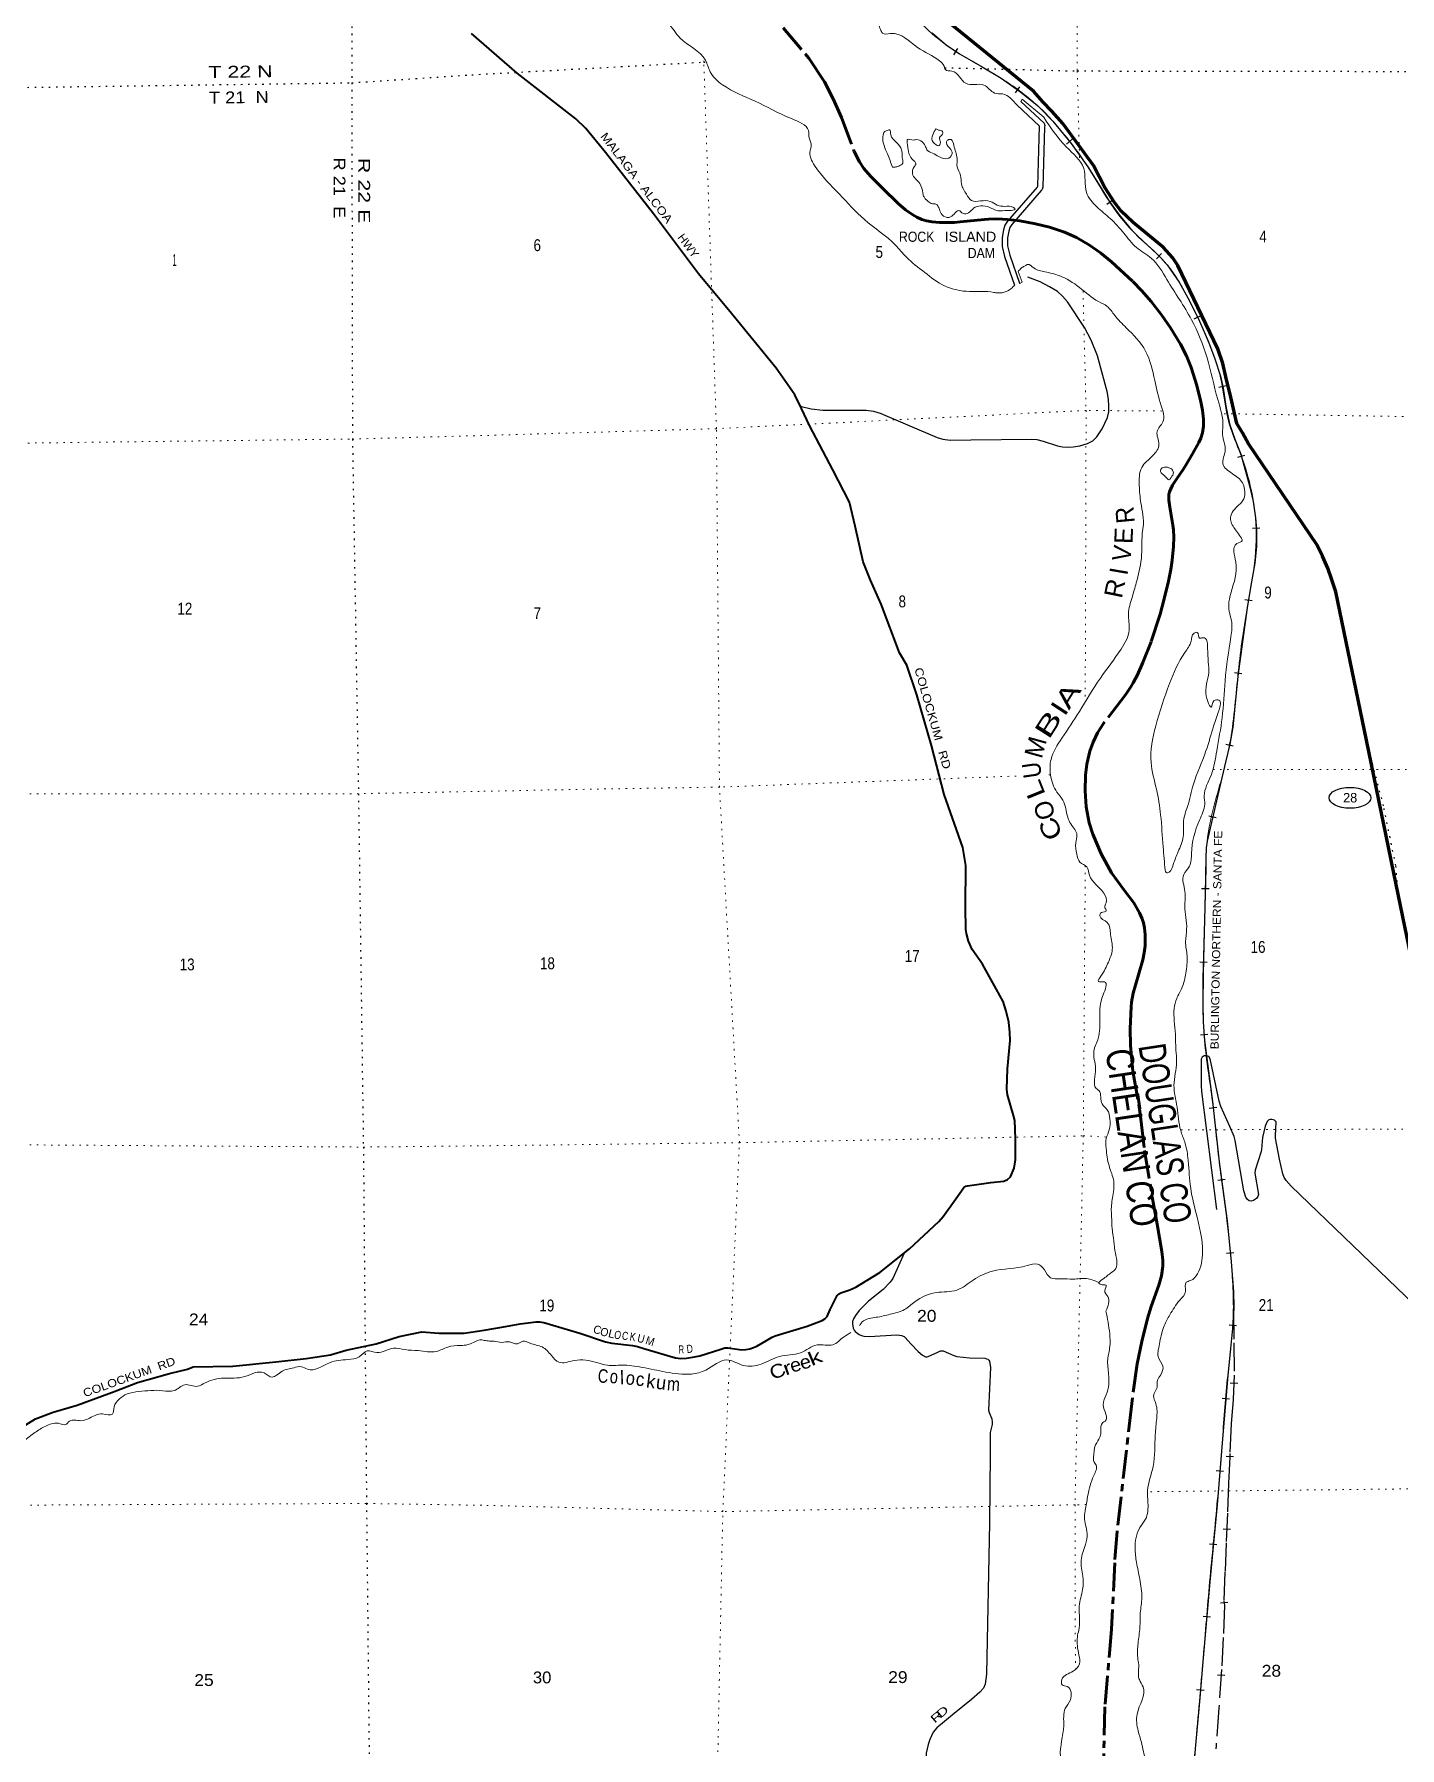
# Model space of a CAD drawing. Header units: feet. Extents: x -8 to 250644, y -192250 to 1368.
# Drawn here: x 211617 to 231776, y -79166 to -53874 of the extents above; entities that cross this region are included whole.
import ezdxf
from ezdxf.enums import TextEntityAlignment as Align

# ---------------------------------------------------------------- set-up
doc = ezdxf.new("R2010")
doc.units = ezdxf.units.FT
doc.header["$LTSCALE"] = 70
for name, pattern in [('DOTTED', [1.5, 0.3, -1.2]), ('LONG_DASH_SHORT_DASH', [9.9, 6, -1.2, 1.5, -1.2]), ('LONG_DASHED', [7.5, 6, -1.5])]:
    doc.linetypes.add(name, pattern=pattern)
for name, color, linetype, lineweight in [('11', 7, 'LONG_DASH_SHORT_DASH', 60), ('17', 7, 'Continuous', 25), ('21', 7, 'Continuous', 25), ('23', 7, 'Continuous', 70), ('26', 7, 'Continuous', 40), ('29', 7, 'Continuous', 25), ('34', 7, 'Continuous', 25), ('39', 7, 'Continuous', 13), ('42', 7, 'Continuous', 25), ('6', 7, 'DOTTED', 25), ('63', 7, 'Continuous', 25), ('7', 7, 'DOTTED', 13)]:
    doc.layers.add(name, color=color, linetype=linetype, lineweight=lineweight)
for name, color, linetype in [('12', 7, 'Continuous'), ('27', 7, 'Continuous'), ('30', 7, 'Continuous'), ('41', 7, 'Continuous')]:
    doc.layers.add(name, color=color, linetype=linetype)

msp = doc.modelspace()

# ---------------------------------------------------------------- linework, layer by layer
at = {"layer": '11'}
for points in [[(222232.25, -53243.91), (223050.81, -54227.24), (223285.22, -54575.77), (223411.36, -54825.35), (223536.99, -55103.94), (223721.37, -55603.37), (223800.85, -55757.59), (223866.42, -55852.8), (223963, -55967.62), (224146.35, -56151.74), (224373.46, -56372.19), (224480.62, -56465.19), (224587.85, -56540.16), (224648.24, -56573.66), (224721.09, -56606.06), (224791.04, -56628.53), (224871.48, -56644.41), (224981.09, -56653.39), (225073.56, -56653.9), (225202.26, -56650.22), (225287.71, -56644.25), (225648.02, -56607.66), (225705.4, -56603.63), (225812.85, -56600.13), (225909.76, -56602.49), (225983.22, -56607.11), (226083.52, -56616.95), (226168.06, -56628.13)], [(226168.06, -56628.13), (226397.36, -56669.65), (226604.37, -56719.54), (226828.66, -56793.68), (227004.48, -56873.47), (227194.13, -56984.77), (227359.31, -57100.6), (227522.02, -57231.62), (227835.18, -57523.09), (227967.09, -57661.41), (228106.14, -57820.48), (228258.06, -58014.13), (228390.65, -58204.86), (228539.17, -58447.99), (228627.06, -58621.35), (228695.54, -58791.13), (228778.48, -59055.85), (228839.65, -59299.84), (228863.77, -59422.08), (228879, -59554.9), (228878.93, -59659.84), (228865.21, -59757.82), (228841.74, -59835.01), (228811.76, -59899.04), (228718.25, -60067.99), (228619.26, -60233.1), (228578.7, -60298.42), (228488.32, -60428.2), (228423.14, -60529.42), (228394.84, -60582.88), (228376.69, -60625.42), (228367.62, -60664.73), (228365.13, -60694.34), (228367.72, -60751.79), (228383.62, -60854.72), (228427.05, -61117.76), (228436.01, -61188.11), (228440.21, -61298.79), (228437.16, -61434.84), (228418.73, -61635.84), (228397.72, -61772.55), (228362.36, -61947.57), (228299.42, -62206.33), (228236.68, -62435.59), (228104.81, -62840.18), (227983.43, -63144.93), (227902.98, -63327.77), (227842.78, -63446.14), (227805.33, -63507.98), (227725.38, -63624.08), (227400.93, -64048.54), (227315.87, -64185.77), (227249.65, -64322.06), (227201.01, -64456.42), (227155.43, -64649.76), (227136.3, -64809.62), (227132.04, -65042.49), (227148.65, -65276.44), (227192.87, -65515.74), (227243.33, -65679.49), (227369.71, -65972.03)], [(227369.71, -65972.03), (227518.31, -66250.86), (227705.79, -66506.91), (227848.06, -66695.39), (227935.04, -66841.65), (227973.41, -66929.18), (227992.1, -66989.01), (228007.77, -67062.62), (228018.63, -67168.12), (228015.37, -67328.52), (228004.02, -67431.21), (227983.73, -67535.46), (227873.83, -67908.16), (227841.54, -68028.74), (227817.06, -68160.81), (227810.56, -68230.78), (227797.86, -68550.68), (227799.66, -68799.05), (227833.76, -69177.28), (227934.21, -69741.46), (227955.88, -69889.33), (228005.75, -70350.7), (228192.77, -71438.4), (228264.6, -71839.05), (228278.81, -71966.87), (228278.47, -72059.72), (228258.71, -72197.58), (228220.74, -72337.28), (228105.26, -72654.88), (228049.8, -72829.92), (227966.39, -73167.26), (227897.48, -73500.56), (227819.37, -74084.45), (227602.79, -75969.81)], [(227602.79, -75969.81), (227568.82, -76434.36), (227522.67, -77413.17), (227422.34, -78559.83), (227403.19, -79340.35)]]:
    msp.add_lwpolyline(points, dxfattribs=at)
at = {"layer": '17'}
msp.add_ellipse((231041.39, -65144.14), major_axis=(309.24, -1), ratio=0.500121, dxfattribs=at)
at = {"layer": '21', "linetype": 'DOTTED'}
msp.add_lwpolyline([(231759.45, -66593.13), (231718.09, -66144.28), (231535.97, -65262.51), (231284.75, -64294.64)], dxfattribs=at)
at = {"layer": '23'}
for points in [[(231284.75, -64294.64), (230831.95, -62102.14), (230775.01, -61925.56), (230714.11, -61755.08), (230636.99, -61578.79), (230558.02, -61414.61), (229544.23, -59917.02), (229453.24, -59759.06), (229370.56, -59619.12), (229284.43, -59229.29), (229207.59, -58928.02), (229164.55, -58735.13), (229088.86, -58516.48), (228498.63, -57289.14), (228422.27, -57167.25), (228289.03, -57019.95), (228035.9, -56813.85), (227839.89, -56651.3), (227665.49, -56482.55), (227567.39, -56358.8), (227423.01, -56135.06), (227252.98, -55808.89), (226804.44, -55192.31), (226638.38, -55007.17), (226507.31, -54869.92), (226372, -54718.62), (224786.61, -53430.69)], [(232831.2, -71782.63), (231759.45, -66593.13), (231284.75, -64294.64)]]:
    msp.add_lwpolyline(points, dxfattribs=at)
at = {"layer": '26'}
for points in [[(218261.37, -73001.79), (218575.47, -72946.52), (218792.06, -72909.1), (219028.7, -72878.29), (219080.66, -72878.29), (219137.95, -72889.75), (219672.9, -73048.72), (219672.87, -73046.7), (220050.76, -73172.58), (220145.2, -73195.33), (220450.83, -73228.95), (220521.48, -73242.32), (220618.55, -73271.39), (221082.7, -73412.07), (221162.17, -73419.09), (221248.1, -73413.36), (221364.59, -73398.07), (221441.56, -73382.9), (221752.25, -73281.5), (221811.3, -73264.88), (221858.24, -73263.34), (222061.95, -73291.63), (222121.77, -73288.18), (222182.88, -73276.72), (222234.44, -73259.52), (222283.22, -73238.16), (222513.24, -73104.73), (222553.61, -73087.27), (223027.92, -72941.6), (223251.32, -72857.26), (223288.83, -72835.17), (223323.88, -72799.93), (223369.64, -72694.97), (223471.75, -72489.98), (223491.93, -72471.24), (223523.44, -72453.09), (223656.31, -72408.81), (223744.57, -72369.28), (224098.79, -72150.71), (224539.95, -71801.57), (224972.4, -71398.84), (225037.78, -71323.71), (225224.1, -71064.79), (225338.85, -70897.91), (225368.15, -70878.45), (225394.88, -70870.81), (225741.49, -70823.79), (225932.91, -70800.97), (225986.87, -70779.08), (226030.93, -70737.12), (226082.35, -70610.92), (226104.2, -70490.2), (226103.94, -70179.81), (226091.9, -69909.59), (226074.89, -69831.52), (225983.87, -69526.41), (225977.32, -69443.31), (225984.62, -69143.44), (226025.28, -68727.67), (226021.24, -68608.21), (226003.34, -68455.87), (225967.77, -68294.81), (225920.4, -68150.66), (225618.09, -67600.58), (225463.7, -67383.03), (225408.25, -67260.98), (225377.7, -67148.4), (225370.05, -67088.99), (225366.22, -66757.54), (225371.86, -66144.72), (225325.79, -65879.31), (225050.52, -65095.05), (224860.89, -64374.09), (224644.61, -63623.27), (224499.31, -63187.91), (224391.81, -63003.97), (224119.48, -62286.18), (223961.2, -61933.64), (223854.51, -61663.02), (223736.17, -61134.57), (223650.51, -60779.01), (223405.74, -60302.7), (223063.62, -59646.35), (222946.1, -59396.98), (222847.47, -59195.85), (222571.59, -58804.63), (221912.51, -57997.49), (221424.02, -57411.7), (220759.79, -56524.01), (220048.87, -55616.81), (219759.4, -55264.08), (219612.09, -55121), (218744.94, -54445.75), (218073.25, -53862.51)], [(211285.72, -74527.92), (211637.22, -74313.12), (211894.54, -74213.47), (212250.49, -74107.4), (212813.42, -73901.88), (213141.11, -73775.78), (213613.73, -73643.1), (213877.23, -73579.68), (213963.67, -73545.12), (214549.5, -73532.86), (215185.47, -73470.06), (215630.23, -73422.07), (215988.39, -73368.36), (216219.64, -73294.99), (216666.24, -73202.69), (217002.06, -73096.7), (217338.01, -73024.96), (217587.74, -73046.18), (217962.22, -73044.78), (218261.37, -73001.79)]]:
    msp.add_lwpolyline(points, dxfattribs=at)
at = {"layer": '29'}
for points in [[(222943.6, -59369.51), (223084.35, -59401.66), (223258.12, -59422.68), (223899.73, -59422.68), (224008.57, -59436.06), (224105.96, -59468.54), (224946.16, -59827.78), (225028.27, -59848.81), (225137.11, -59866), (225442.64, -59858.36), (226343.94, -59850.71), (226420.34, -59854.55), (226511.98, -59881.29), (226725.85, -59950.08), (226796.52, -59963.48), (226874.81, -59969.2), (226956.92, -59963.48), (227054.3, -59950.08), (227165.06, -59915.7), (227245.25, -59873.64), (227306.37, -59816.33), (227382.74, -59697.84), (227462.95, -59529.7), (227482.03, -59445.61), (227480.14, -59363.47), (227476.32, -59260.28), (227459.12, -59147.51), (227313.99, -58620.11), (227218.53, -58390.84), (227123.04, -58199.72), (226870.98, -57825.19), (226798.43, -57741.14), (226725.85, -57672.32), (226607.48, -57599.73), (226466.16, -57527.09), (226284.61, -57461.21)], [(231996.25, -72626.85), (230170.72, -70876.49), (230098.16, -70792.41), (230071.42, -70746.55), (230048.51, -70693.04), (230002.68, -70479.03), (229940.63, -70168.51), (229941.58, -70135.07), (229949.22, -69928.7), (229938.72, -69910.54), (229926.3, -69901.94), (229888.11, -69890.48), (229864.24, -69891.43), (229842.28, -69898.12), (229819.36, -69921.05), (229788.82, -69989.84), (229750.62, -70158), (229735.35, -70333.8), (229732.48, -70367.24), (229643.69, -70639.54), (229638.92, -70682.54), (229689.52, -70998.78), (229682.84, -71030.32), (229658.97, -71059.93), (229616, -71089.55), (229582.58, -71098.15), (229554.9, -71093.38), (229529.12, -71075.22), (229505.25, -71037.96), (229475.65, -70945.28), (229345.8, -70203.86), (229330.53, -70142.71), (229269.42, -69997.49), (229133.84, -69699.39), (229109.02, -69622.96), (228979.17, -68996.19), (228957.21, -68964.66), (228918.06, -68950.33), (228886.56, -68955.1), (228856.96, -68973.26), (228846.46, -69002.87), (228842.64, -69075.49), (228844.55, -69390.78), (228849.32, -69477.73), (229070.83, -71220.45)], [(224457.66, -71866.7), (224291.23, -72237.02), (224254.94, -72292.45), (224148, -72399.46), (223934.13, -72575.26), (223796.64, -72712.84), (223741.28, -72783.54), (223712.62, -72835.14), (223698.31, -72876.21), (223695.45, -72909.66), (223705.95, -72971.75), (223723.14, -73002.33), (223737.46, -73020.49), (223795.7, -73065.39), (223828.16, -73078.76), (223863.49, -73089.28), (223949.41, -73095.02), (224346.6, -73072.09), (224390.53, -73073.99), (224422.04, -73080.68), (224457.37, -73095.01), (224476.44, -73110.31), (224560.47, -73202.03), (224667.4, -73316.68), (224730.43, -73372.09), (224776.26, -73395.02), (224801.09, -73396.93), (224812.53, -73393.12), (224957.65, -73324.33), (224993.95, -73309.03), (225012.1, -73306.17), (225034.03, -73309.04), (225194.44, -73377.83), (225235.52, -73390.25), (225423.58, -73408.4), (225652.73, -73416.05), (225677.58, -73423.69), (225695.72, -73432.29), (225710.04, -73444.71), (225721.47, -73461.91), (225736.75, -73553.63), (225707.17, -74183.28), (225713.84, -74218.62), (225752.03, -74310.34), (225758.73, -74359.08), (225759.67, -74394.42), (225730.09, -74513.86), (225729.11, -74554.93), (225729.11, -74830.1), (225721.75, -75846.87)], [(225721.75, -75846.87), (225677.6, -78078.64), (225656.59, -78225.78), (225629.86, -78286.93), (225578.3, -78346.17), (225456.09, -78453.18), (225196.39, -78659.56), (224944.32, -78873.58), (224888.95, -78936.64), (224837.39, -79041.73), (224812.56, -79116.26), (224783.92, -79248.11), (224776.28, -79500.35), (224797.84, -79989.25)]]:
    msp.add_lwpolyline(points, dxfattribs=at)
at = {"layer": '34'}
for p, q in [((225191.3, -54174.97), (225254.13, -54083.94)), ((226101.17, -54738.91), (226165.41, -54648.87)), ((226854.68, -55493.85), (226940.3, -55423.82)), ((227449.59, -56380.89), (227538.89, -56315.61)), ((228184.33, -57188.52), (228260.8, -57108.6)), ((228742.82, -58074.6), (228842.35, -58026.33)), ((229105.67, -59082.1), (229213.55, -59057.69)), ((229383.73, -60116.14), (229490.13, -60085.93)), ((229602.42, -61165.89), (229712.68, -61157.01)), ((229489.39, -62216.07), (229598.55, -62233.91)), ((229336.74, -63292.56), (229446.36, -63307.34)), ((229209.58, -64351.6), (229317.33, -64376.57)), ((228959.86, -65408.38), (229067.65, -65433.19)), ((228849.95, -66481.08), (228960.53, -66483.75)), ((228822.63, -67566.73), (228933.22, -67569)), ((228833.02, -68643.59), (228943.29, -68634.9)), ((228964.82, -69722.87), (229074.77, -69710.77)), ((229091.15, -70788.68), (229200.83, -70774.37)), ((229219.01, -71864.85), (229329.12, -71854.39)), ((229255.98, -72924.4), (229366.07, -72935.05)), ((229152, -74005.92), (229262.23, -74015.11)), ((229065.5, -75074.63), (229175.73, -75083.83)), ((228966.83, -76155.28), (229076.94, -76165.76)), ((228872.98, -77223.92), (228983.2, -77233.28)), ((228776.97, -78305.3), (228887.15, -78314.98))]:
    msp.add_line(p, q, dxfattribs=at)
msp.add_lwpolyline([(224871.46, -53854.53), (225079.45, -54028.25), (225274.55, -54162.93), (225584.68, -54337.69), (225889.51, -54520.84), (226160.8, -54714.38), (226421.98, -54922.69), (226542.08, -55035.77), (226653.42, -55157.42), (226922.82, -55486.79), (227173.45, -55829.55), (227329.61, -56083.23), (227485.26, -56337.17), (227632.37, -56538.4), (227789.37, -56731.91), (227923.05, -56871.8), (228139.72, -57066.65), (228245, -57167.4), (228341.91, -57276.54), (228521.55, -57533.97), (228674.34, -57808.23), (228819.15, -58106.85), (228951.18, -58411.17), (229046.25, -58663.92), (229127.82, -58920.79), (229167.34, -59095.43), (229207.4, -59361.75), (229260.69, -59624.39), (229342.88, -59848.84), (229428.38, -60073.5), (229560.21, -60537.78), (229611.12, -60772.62), (229647.26, -61009.93), (229660.72, -61177.06), (229659.79, -61429.18), (229634.34, -61679.56), (229578.45, -62009.75), (229524.42, -62340.2), (229454.96, -62843.91), (229387.01, -63347.85), (229337.51, -63851.47), (229309.7, -64102.76), (229265.68, -64351.37), (229208, -64600.26), (229149.45, -64848.85), (229039.99, -65315.35), (228932.31, -65783.02), (228917.09, -65882.62), (228911.86, -66034.2), (228911.69, -66186.23), (228898.03, -66751.8), (228884.98, -67317.35), (228876.09, -67749.8), (228868.71, -68182.23), (228872.96, -68455.32), (228894.44, -68727.99), (228952.79, -69178.02), (229011.86, -69627.3), (229060.92, -70073.12), (229111, -70518.82), (229167.84, -70954.42), (229226.01, -71389.97), (229260.1, -71692.57), (229288.92, -71995.82), (229320.49, -72437.16), (229324.38, -72658.07), (229315.28, -72878.45), (229277.01, -73274.03), (229237.44, -73669.66), (229198.51, -74136.8), (229159.56, -74603.94), (229118.91, -75091.27), (229078.21, -75578.61), (229025.02, -76147.79), (228970.87, -76716.88), (228923.2, -77277.87), (228875.42, -77838.86), (228818.72, -78483.63), (228762.1, -79128.4), (228711.42, -79715.6)], dxfattribs=at)
at = {"layer": '34', "lineweight": 13}
msp.add_spline([(218018.67, -47673.89), (218578.24, -48099), (219449.38, -48770.16), (220273.26, -49381.52), (221127.42, -49992.46), (221827.04, -50520.89), (222368.02, -51107.96), (223360.52, -52234.98), (224297.41, -53282.14), (225078.78, -54029.13), (225888.91, -54521.76), (226421.26, -54923.52), (226652.59, -55158.14), (227172.54, -55830.16), (227484.35, -56337.78), (227788.54, -56732.64), (228341.04, -57277.22), (228673.36, -57808.74), (228950.16, -58411.58), (229126.76, -58921.08), (229259.63, -59624.69), (229427.33, -60073.85), (229646.17, -61010.06), (229633.25, -61679.41), (229523.33, -62340.04), (229385.92, -63347.72), (229264.6, -64351.15), (229148.38, -64848.6), (228931.23, -65782.81), (228910.59, -66186.22), (228883.88, -67317.33), (228867.61, -68182.23), (228893.35, -68728.1), (229010.77, -69627.43), (229109.91, -70518.95), (229224.92, -71390.1), (229287.82, -71995.91), (229314.18, -72878.37), (229236.34, -73669.56), (229158.46, -74603.85), (229077.11, -75578.51), (228969.77, -76716.78), (228874.32, -77838.77), (228761, -79128.3), (228660.22, -80302.77), (228582.68, -81261.25), (228468.47, -82486.29), (228408.96, -83289.32), (228303.09, -84097.02), (228086.87, -85097.74), (227915.98, -85874.1), (227861.56, -86316.27), (227891.46, -87017.27), (227951.87, -88026.23), (228034.14, -89010.71), (228114.47, -89563.87), (228217.24, -90134.87), (228256.65, -90346.65), (228295.88, -90535.01)], degree=3, dxfattribs=at)
at = {"layer": '39'}
for points in [[(226180.26, -54864.39), (226202.01, -54831.84), (226520.55, -55097.5)], [(226163.62, -57549.27), (226165.06, -57553.38), (226203.12, -57532.7), (226141.28, -57373.13)]]:
    msp.add_lwpolyline(points, dxfattribs=at)
for points in [[(218848.68, -48396.95), (218991.82, -48522.56), (219265.94, -48786.82), (219413.47, -48946.02), (219679.43, -49204.35), (219927.5, -49335.94), (220077.36, -49372.15), (220158.46, -49399.24), (220366.14, -49529.38), (220808.81, -49867.89), (221448.87, -50322.57), (221922.52, -50711.04), (222277.26, -51113.25), (222460.97, -51406.99), (222653.86, -51781.22), (222674.93, -51845.42), (222782.16, -52009.21), (222781.76, -52126.12), (222849.5, -52207.82), (222860.93, -52304.41), (222895.91, -52352.29), (222932.03, -52482.8), (223005.71, -52556.36), (223110.74, -52708.08), (223312.22, -52973.35), (223571.99, -53221.68), (223748.7, -53301.86), (223910.41, -53464.89), (223974.81, -53597.03), (224073.43, -53722.64), (224110.9, -53804.75), (224139.9, -53858.77), (224255.01, -53863.22), (224657.47, -54067.24), (224981.12, -54264.3), (225048.86, -54345.99), (225067.72, -54396.12), (225164.91, -54418.96), (225369.22, -54597.52), (225494.62, -54615.93), (225638.03, -54624.01), (225793.04, -54740.78), (225912.33, -54755.24), (226126.58, -54922.4)], [(226089.47, -57576.65), (226040.95, -57627.67), (225813.73, -57689.28), (225783.38, -57683.65), (225423.93, -57670.51), (225057.48, -57588.94), (224764.07, -57389.44), (224492.22, -57163.24), (224330.49, -56984.72), (223873.27, -56609.71), (223504.76, -56233.89), (223137.62, -55811.69), (223069.94, -55588.91), (223089.15, -55518.09), (223059.3, -55403.62), (223045.69, -55294.97), (222794.99, -55119.07), (222260.61, -54862.46), (221776.87, -54619.25), (221594.57, -54426.28), (221527.65, -54257.9), (221149.66, -53926.55), (220979.12, -53709.23), (220757.72, -53462.38), (220646.22, -53135.39), (220535.77, -52884.98), (220374.47, -52459.92), (220148.67, -52186.92), (220030.24, -51942.67), (219505.51, -51363.43), (219207.82, -51000.74), (219166.32, -50918.68), (219135.83, -50902.97), (219087.4, -50903.65), (218981.04, -50802.33), (218706.61, -50515.91), (218607.43, -50349.99), (218500.26, -50190.24), (218292.03, -50019.79), (218151.25, -49910.89), (218038.3, -49820.67)], [(226520.55, -55097.5), (226855.65, -55538.28), (227110.29, -55853.2), (227151.56, -56209.38), (227303.85, -56420.91), (227502.02, -56593.51), (227702.8, -56808.4), (227887.38, -57019.49), (228109.62, -57181.68), (228337.97, -57492.93), (228701.43, -58086.5), (228933.27, -58649.66), (229089.13, -59264.26), (229165.35, -59666.31), (229158.87, -59781.29), (229200.42, -60012.5), (229164.9, -60216.57), (229306.15, -60359.73), (229453.34, -60494.74), (229457.03, -60760.74), (229375.44, -60844.52), (229277.17, -61035.35), (229351.97, -61189.51), (229411.63, -61271.32), (229448.99, -61345.37), (229372.95, -61392.79), (229356.51, -61663.11), (229285.97, -62107.51), (229257.63, -62392.1), (229291.76, -62524.66), (229282.97, -62764.63), (229197.15, -63416.86), (229154.25, -63961.66), (229074.21, -64448.53), (228990.44, -64812.5), (228889.7, -65116.23), (228897.46, -65239.08), (228819.98, -65473.96), (228701.66, -65965.39), (228671.97, -66153.25), (228586.9, -66277.39), (228604.52, -66529.09), (228603.41, -66740.74), (228630.36, -67083.01), (228614.77, -67268.66), (228635.81, -67475.97), (228617.19, -67734.23), (228563.53, -67940.56), (228483.09, -68106.96), (228446.76, -68252.59), (228464.12, -68631.27), (228467.95, -68762.23), (228471.45, -68869.01), (228481.89, -69040.19), (228442.33, -69389.43), (228489.15, -69709.26), (228542.39, -70055.2), (228601.24, -70223.69), (228648.84, -70454.82), (228682.6, -70851.42), (228771.31, -71281.52), (228863.94, -71848.62), (228789.68, -72170.13), (228686.12, -72270.33), (228623.9, -72295.39), (228613.63, -72428.56), (228528.68, -72560.75), (228382.31, -72776.44), (228297.74, -72936.84), (228262.96, -73048.18), (228234.42, -73173.55), (228211.83, -73290.76), (228207.17, -73391.61), (228279.78, -73533.7), (228247.21, -73659.12), (228199.89, -73740.4), (228193.3, -73847.32), (228142.51, -73968.96), (228174.4, -74085.42), (228187.56, -74306.95), (228166.64, -74545.08), (228134.78, -75013.14), (228052.96, -75371.03), (228059.45, -75548.31), (228022.47, -75792.71), (227941.38, -75912.76), (227868.95, -76220.14), (227890.01, -76429.46), (227937.84, -76676.71), (227967.88, -76950.41), (227942.75, -77176.51)], [(224285.48, -55833.18), (224213.03, -55639.52), (224144.88, -55382.48), (224174.14, -55309.51), (224194.18, -55299.15), (224244.44, -55284.35), (224261.61, -55358.68), (224347.93, -55470.36), (224420.07, -55578.19), (224429.01, -55640.55), (224431.75, -55692.92), (224438.95, -55775.46), (224379.02, -55820.63), (224324.71, -55833.48), (224285.48, -55833.18)], [(224926.39, -55266.8), (224883.25, -55358.1), (224867.98, -55420.8), (224931.71, -55504.56), (224964.24, -55522.25), (224995.86, -55473.44), (224982.72, -55399.05), (225032.22, -55329.83), (225025.86, -55307.74), (224965.04, -55288.43), (224926.09, -55267.43)], [(224735.74, -56218.79), (224689.36, -56076.33), (224582.41, -55932.69), (224609.24, -55829.53), (224632.87, -55786.87), (224577.41, -55717.1), (224523.37, -55604.97), (224505.39, -55472.2), (224508.78, -55425.79), (224595.72, -55436.68), (224623.89, -55430.24), (224770.44, -55518.9), (224795.49, -55579.02), (224878.93, -55628.25), (224972.48, -55679.35), (225098.04, -55709.86), (225165.84, -55650.46), (225148.63, -55574.11), (225082.66, -55474.25), (225102.31, -55435.68), (225152.68, -55428.93), (225192.16, -55511.02), (225241.28, -55705.85), (225242.99, -55828.78), (225293.23, -55959.09), (225305.06, -56083.89), (225379.83, -56236.03), (225455.78, -56327.69), (225587.05, -56333.93), (225730.44, -56340), (225834.14, -56394.99), (225945.4, -56413.6), (226074.83, -56431.96), (226097.39, -56457.85), (226065.3, -56472.4), (225976.51, -56473.64), (225843.38, -56479.52), (225713.48, -56426.91), (225592.1, -56406.42), (225485.62, -56442.17), (225409.83, -56507.72), (225331.3, -56520.91), (225264.06, -56475.48), (225196.18, -56528.83), (225124.17, -56576.19), (225018.71, -56539.36), (224981.27, -56459.26), (224956.33, -56407.2), (224929.7, -56379.35), (224877.21, -56378.07), (224816.14, -56340.62), (224779.4, -56310.9), (224752.66, -56274.99), (224735.74, -56218.79)], [(226246.21, -57292.24), (226199.27, -57317.76), (226154.46, -57359.95), (226141.28, -57373.13)], [(226246.21, -57292.24), (226284.27, -57271.56), (226373.79, -57322.72), (226538.08, -57380.9), (226748.76, -57436.42), (227047.88, -57611.65), (227329.29, -57819.37), (227457.43, -57890.15), (227568.27, -58023.65), (227738.3, -58204.71), (228023.63, -58549.43), (228158.81, -58982.92), (228254.82, -59356.48), (228278.32, -59596.01), (228193.53, -59740.29), (228220.34, -59927.37), (228127.82, -60095.95), (227966.71, -60267.5), (227930.07, -60536.08), (227953.77, -60789.71), (227986.99, -61148.02), (227981.44, -61184.38), (227961.16, -61613.98), (227885.38, -61971.79), (227823.8, -62188.31), (227770.56, -62424.88), (227782.04, -62670.62), (227662.77, -62948.41), (227355.89, -63377.96), (227045.85, -63872.06), (226788.91, -64264.64), (226627.74, -64577.28), (226620.84, -64807.15), (226715.16, -65059.8), (226803.58, -65177.49), (226873.7, -65430.48), (226921.51, -65530.59), (227010.57, -65694.63), (226991.98, -65809.78), (227008.4, -65974.83), (227054.44, -66093.11), (227154.33, -66164.28), (227196.39, -66286.64), (227405.91, -66549.79), (227440.23, -66696.45), (227422.99, -66763.2), (227443.84, -66811.29), (227371.56, -66838.49), (227347.99, -66885.18), (227458.38, -66986.44), (227507.25, -67163.13), (227532.5, -67382.48), (227474.56, -67570.73), (227362.38, -67777.88), (227327.12, -67854.96), (227416.02, -67861.79), (227396.45, -68051.52), (227352.41, -68223.46), (227346.76, -68544.02), (227324.64, -68695.49), (227260.62, -68881.82), (227258.91, -68904.01), (227284.96, -69181.8), (227316.96, -69451.44), (227321.02, -69453.4), (227372.08, -69642.15), (227380.82, -69660.69), (227458.42, -69751.26), (227497.22, -69880.63), (227488.6, -70044.51), (227443.97, -70169.24), (227442, -70318.42), (227483.89, -70573.81), (227553.69, -70804.63), (227549.82, -70961.9), (227518.62, -71186.06), (227525.5, -71391.56), (227533.54, -71534.55), (227551.13, -71639.12), (227571.92, -71828.29), (227598.18, -71975.06), (227583.68, -72094.18), (227521.88, -72149.46), (227384.09, -72256.19), (227334.34, -72307.27), (227385.13, -72330.75), (227443.84, -72344.04), (227422.62, -72414.89), (227464.27, -72507.02), (227438.98, -72721.03)], [(228358.72, -60445.46), (228287.14, -60377.93), (228241.8, -60310.03), (228283.59, -60267.12), (228366.41, -60272.02), (228421.37, -60305.52), (228432.24, -60361.8), (228386.83, -60434.99), (228372.93, -60451.31), (228358.72, -60445.46)], [(228313.53, -66212.66), (228282.52, -65868.43), (228245.68, -65395.28), (228183.93, -65017.21), (228103.82, -64625.28), (228173.01, -64084.15), (228378.25, -63456.46), (228604.03, -62999.82), (228694.57, -62833.28), (228739.36, -62715.76), (228787.63, -62702.99), (228821.09, -62787.18), (228869.43, -62780.46), (228940.86, -62983.04), (228951.81, -63335.62), (228941.03, -63722.76), (228992.62, -63804.68), (229031.72, -63713.43), (229106.25, -63702.32), (229108.26, -63847.41), (229028.79, -64084.34), (228914.82, -64452.76), (228729.9, -64945.12), (228643.62, -65272.84), (228606.76, -65380.18), (228582.51, -65523.62), (228575.52, -65747.45), (228493.75, -65964.25), (228423.7, -66152.67), (228346.34, -66250.5), (228326.11, -66246.75), (228313.53, -66212.66)], [(227333.61, -72300.43), (227153.77, -72239.24), (226956.12, -72250.05), (226772.34, -72242.53), (226620.77, -72228.51), (226530.34, -72110.85), (226428.27, -72027.61), (226275.18, -72049.9), (225761.64, -72131.61), (225476.85, -72262.56), (225236.7, -72411.02), (224932.44, -72447.5), (224617.44, -72582.89), (224463.62, -72697.9), (224252.65, -72767.35), (224045.39, -72812.56), (223858.42, -72865.55), (223798.63, -72938.69)], [(227438.98, -72721.03), (227494.03, -73052.83), (227496.69, -73244.27), (227465.01, -73434.18), (227478.09, -73649.66), (227480.24, -73804.83), (227443.96, -73954.49), (227399.62, -74104.26), (227425.14, -74343.76), (227391.11, -74364.39), (227362.88, -74511.92), (227349.71, -74580.63), (227286.7, -74694.38), (227254.93, -74878.24), (227259.81, -74938.64), (227292.85, -74992.6), (227258.68, -75148.27), (227171.89, -75439.72), (227138.28, -75635.7), (227121.85, -75760.89), (227159.51, -76002.24), (227137.58, -76167.82), (227072.13, -76396.49), (227097.62, -76633.98), (227094.28, -76829.53), (227045.22, -77076.12), (227050.11, -77283.65), (227036.01, -77430.99), (227017.23, -77532.03), (227039.08, -77797.78), (227046.94, -77928.68), (226953.55, -78034.79), (226787.77, -78160.05), (226790.85, -78236.6), (226867.92, -78263.74), (226913.01, -78458.63), (226838.06, -78584.63), (226815.34, -78838.91), (226767.12, -79291.07), (226800.68, -79528.44), (226786.24, -79651.59), (226776.61, -79976.24), (226830.72, -80239.52), (226840.27, -80346.22), (226847.44, -80571.86), (226812.28, -80802.13), (226761.18, -80901.6), (226569.53, -81053.42), (226412.76, -81247.08), (226320.6, -81441.86), (226293.97, -81559.13), (226358.82, -81723.51), (226406.26, -81942.54), (226446.13, -82052.85), (226441.45, -82151.67), (226498.85, -82215.37), (226430.99, -82270.74), (226331.32, -82360.81), (226233.08, -82553.66), (226183.86, -82643.03), (226208.45, -82961.15), (226174.61, -83286.12), (226190.15, -83533.82), (226161.47, -83649.11), (226178.7, -83872.6), (226170.91, -83892.86), (226132.87, -84060.69), (226048.08, -84204.97), (225987.95, -84381.16), (225903.72, -84565.75), (225902.9, -84652.43), (225934.21, -84726.57), (225899.53, -84845.97), (225872.54, -84937.05), (225822.96, -85000.22), (225734.35, -85305.81), (225648.98, -85845.15), (225606.51, -86129.94), (225708.6, -86360.31), (225824.65, -86578.4), (225849.78, -86789.68), (225751.7, -86994.62), (225606.29, -87133.7), (225443.05, -87297.22), (225431.53, -87484.83), (225553.07, -87662.52), (225619.41, -87788.58), (225559.5, -87980.89), (225523.28, -88134.58), (225436, -88244.64), (225430.95, -88462.39)], [(223673.34, -73038.21), (223565.05, -73105.45), (223407.14, -73216.49), (223175.08, -73219.71), (222930.45, -73335.99), (222620.38, -73390.69), (222347.45, -73503.33), (222083.29, -73521.11), (221844.03, -73441.8), (221531.24, -73591.27), (221318.12, -73650.67), (220942.28, -73619.61), (220592.17, -73551.92), (220286.92, -73517.87), (220081.09, -73520.73), (219919.04, -73478.64), (219591.66, -73448.93), (219361.92, -73474.3), (219253.6, -73377.04), (219114.59, -73249.98), (218936.2, -73194.01), (218828.83, -73165.26), (218752.65, -73202.6), (218631.15, -73174.06), (218520.25, -73181.65), (218404.97, -73165.11), (218338.49, -73162.1), (218261.35, -73152.9)], [(210870.05, -74912.77), (210902.67, -74916.05), (211017.29, -74879.37), (211168.4, -74909.02), (211295.13, -74880.35), (211401.21, -74716.81), (211567.7, -74557.08), (211724.32, -74449.75), (211895.19, -74380.63), (211999.88, -74382.25), (212074.43, -74396.07), (212138.65, -74343.47), (212301.72, -74338.83), (212434.45, -74300.06), (212625.48, -74238.93), (212770.45, -74242.41), (212796.2, -74133.56), (212874.27, -74016.45), (212986.73, -73943.53), (213159.74, -73908.64), (213516.05, -73895.22), (213683.15, -73894.6), (213839.86, -73807.41), (214029.2, -73830.87), (214139.74, -73780.1), (214417.31, -73710.59), (214723.24, -73687.29), (215010.94, -73633.85), (215129.97, -73695.84), (215194.29, -73667.4), (215278.61, -73606.66), (215447.53, -73555.68), (215560.22, -73541.16), (215648.96, -73579.1), (215974.74, -73483.22), (216248.37, -73435.87), (216413.31, -73394.97), (216533.77, -73307.92), (216676.82, -73333.56), (216920.17, -73266.19), (217091.39, -73289.72), (217284.72, -73303.09), (217554.56, -73316.18), (217723.43, -73251.1), (217910.58, -73228.25), (218017.24, -73215.76), (218099.66, -73183.23), (218226.35, -73144.49), (218261.35, -73152.9)], [(227942.75, -77176.51), (227939.69, -77392.22), (227912.69, -77628.42), (227907.44, -77832.06), (227923.07, -77940.69), (227916.96, -78081.86), (227932.17, -78160.26), (227988.14, -78266.3), (227898.85, -78668.65), (227914.42, -78918.36), (227961.14, -79085), (228027.44, -79354.17), (228067.96, -79510.82), (228048.92, -79593.72), (228033.3, -79777.36), (228059.81, -79942.27), (228061.43, -80059.15), (228018.07, -80134.33), (228007.33, -80233.24), (228087.65, -80349.03), (228143.93, -80332.12), (228219.07, -80365.34), (228213.88, -80427.9), (228176.6, -80505.01), (228220.51, -80615.25), (228292.06, -80825.89), (228383.91, -81336.57), (228379.85, -81771.99), (228317.99, -82405.74), (228274.51, -82617.98), (228213.43, -82870.78), (228192.23, -83088.76), (228120.3, -83287.29), (228102.95, -83345.98), (228070.36, -83324.26), (228044.32, -83338.73), (228013.88, -83327.06), (228002.45, -83375.59), (227933.31, -83338.26), (227919.96, -83394.88), (227889.97, -83415.45), (227868.42, -83462.11), (227856.62, -83484.45), (227816.82, -83525.31), (227788.82, -83543.84), (227836.12, -83607.68), (227765.35, -83598.59), (227694.73, -83599.57), (227697.14, -83627.76), (227772.11, -83648.88), (227804.79, -83676.65), (227756.49, -83687.4), (227689.68, -83672.2), (227673.87, -83696.61), (227775.49, -83747.6), (227748.14, -83812.48), (227694.74, -83891.83), (227673.46, -84103.76), (227614.62, -84227.53), (227605.29, -84282.08), (227682.05, -84287.06), (227658.87, -84361.96), (227582.1, -84502.1), (227441.03, -84808.41), (227356.63, -84980.91), (227376.69, -85117.69), (227376.91, -85278.94), (227270.59, -85471.89), (227240.36, -85766.59), (227237.24, -85978.27), (227246.68, -86076.9), (227330.26, -85991.08), (227376.96, -85865.47), (227328.59, -85870.17), (227327.39, -85783.52), (227408.12, -85492.15), (227477.89, -85283.58), (227556.68, -85143.41), (227561.86, -85225.97), (227525.08, -85339.36), (227517.85, -85399.93), (227555.02, -85314.75), (227602.39, -85237.5), (227589.71, -85342.49), (227569.05, -85453.63), (227537.27, -85490.36), (227562.49, -85562.57), (227512.65, -85752.72), (227467.59, -86142.36), (227417.18, -86582.45), (227361.02, -86899.68)], [(233402.84, -78950.29), (233219.76, -78999.79), (232833.27, -78928.57), (232550.11, -78886.15), (232260.25, -78942.58), (232118.76, -79073.55), (232095.35, -79277.45), (232166.28, -79443.75), (232434.72, -79589.17), (232617, -79780.13), (232606.9, -79925.4), (232426.82, -80038.76), (232220.37, -80142.41), (232001.89, -80252.27), (231830.24, -80536.84), (231663.21, -81008.79), (231561.22, -81514.1), (231477.37, -81872.03), (231229.24, -82171.77), (230877.96, -82456.82), (230421.62, -82588.13), (230215.83, -82885.26), (229846.17, -83009.32), (229553.17, -83130.3), (229348.37, -83352.85), (228999.09, -83490.73), (228628.45, -83544.26), (228453.5, -83545.65)]]:
    msp.add_spline(points, degree=3, dxfattribs=at)
at = {"layer": '42'}
for points in [[(226180.26, -54864.39), (226525.79, -55184.09), (226535.36, -55222.72), (226532.6, -55238.42), (226508.65, -56131.65), (226497.13, -56162.79), (226481.32, -56181.24), (226048, -56680.25), (226018.69, -56725.77), (226002.87, -56781.15), (225984.15, -56878.66), (225987.05, -56997.37), (226017.93, -57132.16), (226163.62, -57549.27)], [(226126.58, -54922.4), (226454.56, -55225.86), (226453.75, -55230.48), (226429.99, -56116.48), (226427.91, -56122.1), (226421.47, -56129.61), (225984.61, -56632.7), (225945.91, -56692.81), (225925.91, -56762.81), (225904.93, -56872.1), (225908.23, -57007.26), (225941.87, -57154.08), (226089.47, -57576.65)]]:
    msp.add_lwpolyline(points, dxfattribs=at)
at = {"layer": '6'}
for points in [[(216320.18, -48724.31), (216322.32, -49349.52), (216304.34, -54590.16), (216314.61, -59848.81), (216403.31, -65083.01), (216475.83, -70299.14), (216522.35, -75559.67), (216577.21, -80894.7), (216660.12, -86195.38)], [(225058.61, -54366.83), (227015.68, -54415.39), (232433.02, -54422.7), (237715.21, -54290.79), (242968.52, -54405.19), (248090.58, -54077.99), (249236.32, -54043.39)], [(218077.24, -54471.51), (221501.78, -54284.46), (221542.63, -54284.81)], [(186931.63, -54928.15), (189799.95, -54870.55), (195100.89, -54830.59), (200383.6, -54760.48), (205718.75, -54716.35), (210993.47, -54664.4), (216304.34, -54590.16), (218083.85, -54471.07)]]:
    msp.add_lwpolyline(points, dxfattribs=at)
at = {"layer": '63'}
for p, q in [((229383.74, -73787.65), (229273.24, -73782.67)), ((229321.55, -74871.58), (229211.05, -74866.65)), ((229278.41, -75942.74), (229167.9, -75938.18)), ((229237.57, -77019.36), (229127.64, -77031.59)), ((229195.5, -78099.79), (229085.14, -78092.35))]:
    msp.add_line(p, q, dxfattribs=at)
at = {"layer": '63', "linetype": 'LONG_DASHED'}
msp.add_lwpolyline([(229323.34, -72714.2), (229327.69, -73189.2), (229332.04, -73664.16), (229315.8, -74024.29), (229289.55, -74384.26), (229268.97, -74824.94), (229266.95, -74870.24), (229249.29, -75265.65), (229231.03, -75703.28), (229212.98, -76140.92), (229195.99, -76570.47), (229180.49, -77000.09), (229183.43, -77026.49), (229183.86, -77030.36), (229187.38, -77060.47), (229171.11, -77536.36), (229144.06, -78012.31), (229106.09, -78575.32), (229064.81, -79138.08), (229061.36, -79180.07)], dxfattribs=at)
at = {"layer": '7'}
msp.add_line((226616.66, -64804.4), (226570.13, -64806.13), dxfattribs=at)
for points in [[(226923.54, -44714.41), (226982.29, -49239.85), (227015.68, -54415.39), (227051, -55776.51)], [(221681.37, -85645.16), (221675.02, -80905.81), (221782.21, -75679.95), (222027.64, -70234.48), (221732.87, -64985.98), (221687.79, -59695.72), (221501.78, -54284.46), (221502.26, -54243.1)], [(227099.99, -57664.57), (227145.7, -59426.32), (227132.77, -63735.81)], [(228262.61, -59434.61), (227145.7, -59426.32), (221687.79, -59695.72), (218134.7, -59799.48)], [(249294.77, -59354.36), (248339.77, -59387.58), (242702.71, -59399.46), (237358.44, -59421.37), (232039.45, -59519.52), (229135.15, -59474.19)], [(186977.14, -60146.67), (189858.15, -60026.31), (195277.65, -59927.5), (200548.04, -59799.02), (205780.36, -59715.01), (211104.36, -59912.61), (216314.61, -59848.81), (218134.7, -59799.48)], [(249352.1, -64564.33), (243130.6, -64787.19), (237470.64, -64748.99), (232085.4, -64727.13), (229016.75, -64725.42)], [(218186.56, -65049.47), (216403.31, -65083.01), (211134.44, -65086.6), (205857.24, -65017.72), (200557.99, -64973.09), (195248.57, -64904.33), (189909.81, -65055.21), (187019.68, -65369.71)], [(226113.46, -64823.11), (221732.87, -64985.98), (219325.96, -65025.59), (218186.56, -65049.47)], [(227133.7, -66145.08), (227104.39, -70133.65), (227104.39, -70133.65), (226982.09, -75579.42), (226987.55, -78012.15), (226983.49, -78010.19)], [(228545.6, -70044.56), (232108.5, -70033.83), (237981.46, -69567.18), (243283.75, -69428.95), (248558.94, -69811.12), (249409.87, -69813.04)], [(187062.2, -70609.17), (189903.68, -70237.4), (195142.43, -70256.07), (200469.84, -70292.54), (205887.66, -70333.75), (211130.31, -70264.75), (216475.83, -70299.14), (218233.93, -70280.81)], [(218233.93, -70280.81), (222027.64, -70234.48), (227104.39, -70133.65), (227446.51, -70151.89)], [(249468.12, -75107.54), (248618.26, -75109.24), (243272.31, -75155.37), (243272.31, -75155.37), (237535.43, -75247.24), (232212.35, -75341.41), (228052.68, -75387.06)], [(187106.22, -75599.38), (189894.09, -75566.62), (195249.6, -75580.83), (200491.95, -75488.71), (205867.7, -75531.04), (211245.51, -75585.45), (216522.35, -75559.67), (218283.16, -75587.89)], [(227147.1, -75577.12), (226982.09, -75579.42), (221782.21, -75679.95), (218283.16, -75587.89)]]:
    msp.add_lwpolyline(points, dxfattribs=at)

# ---------------------------------------------------------------- texts
at = {"layer": '12'}
for s, rotation, width, p in [('DOUGLAS CO', 278.564, 0.75, (227917.21, -68805.14)), ('CHELAN CO', 278.497, 0.85, (227429.53, -68876.91))]:
    msp.add_text(s, height=400, rotation=rotation, dxfattribs=dict(at, width=width)).set_placement(p)
at = {"layer": '17'}
msp.add_text('28', height=140, dxfattribs=at).set_placement((231044.29, -65212.45), align=Align.CENTER)
at = {"layer": '27'}
for s, rotation, width, p in [('MALAGA - ALCOA', 307.375, 1.2, (219968.61, -55382.33)), ('HWY', 306.515, 1.05, (221107.91, -56873.35)), ('COLOCKUM  RD', 19.807, 1.15, (212362.55, -73993.11))]:
    msp.add_text(s, height=120, rotation=rotation, dxfattribs=dict(at, width=width)).set_placement(p)
for s, rotation, width, p in [('COLOCKUM   RD', 286.069, 1.2, (224823.88, -63986.25)), ('O', 341.576, 0.95, (220016.07, -73087.24)), ('L', 346.456, 1.1, (220128.79, -73113.25)), ('O', 348.723, 0.8, (220219.73, -73131.09)), ('C', 351.723, 0.8, (220332.67, -73145.35)), ('K', 350.723, 0.8, (220443.63, -73159.02)), ('U', 346.328, 0.9, (220561.74, -73184.44)), ('M', 343.138, 0.95, (220692.55, -73220.68)), ('R', 1.952, 0.7, (221172.5, -73346.89)), ('D', 7.478, 0.8, (221301.05, -73335.6))]:
    msp.add_text(s, height=120, rotation=rotation, dxfattribs=dict(at, width=width)).set_placement(p, align=Align.CENTER)
msp.add_text('C', height=120, rotation=341.576, dxfattribs=at).set_placement((219911.47, -73052.4), align=Align.CENTER)
at = {"layer": '30', "width": 1.5}
for s, p in [('R', (224976.32, -78754.58)), ('D', (225063.52, -78680.54))]:
    msp.add_text(s, height=120, rotation=40.333, dxfattribs=at).set_placement(p, align=Align.CENTER)
at = {"layer": '34', "width": 1.1}
msp.add_text('BURLINGTON NORTHERN - SANTA FE', height=120, rotation=89.022, dxfattribs=at).set_placement((229100.79, -68856.34))
at = {"layer": '41'}
for s, height, rotation, width, p in [('R', 270, 95.268, 0.95, (227854.36, -60957.82)), ('V', 270, 81.679, 0.95, (227809.46, -61556.2)), ('R', 270, 78.364, 1.05, (227699.57, -62078.58)), ('I', 270, 56.895, 1.35, (226864.24, -63898.9)), ('A', 270, 57.862, 1.5, (226988.89, -63705.07)), ('B', 270, 57.696, 1.65, (226699.69, -64129.13)), ('U', 270, 98.214, 0.9, (226477.15, -64716.47)), ('L', 270, 111.995, 1.3, (226503.86, -64973.3)), ('C', 270, 117.302, 1.25, (226739.5, -65541.08)), ('k', 200, 23.086, 1.45, (223182.74, -73497.48)), ('C', 200, 356.339, 0.8, (220008.42, -73778.89)), ('C', 200, 23.72, 1.2, (222629.15, -73695.76)), ('r', 200, 19.907, 1.35, (222767.78, -73653.05)), ('e', 200, 15.819, 1.1, (222880.85, -73608.4)), ('e', 200, 16.56, 1.1, (223026.96, -73566.68)), ('o', 200, 355.313, 0.8, (220167.52, -73785.98)), ('o', 200, 352.616, 0.9, (220407.56, -73807.29)), ('c', 200, 355.306, 0.95, (220554.37, -73825.16)), ('m', 200, 355.725, 0.85, (221048.09, -73896.22))]:
    msp.add_text(s, height=height, rotation=rotation, dxfattribs=dict(at, width=width)).set_placement(p, align=Align.CENTER)
for s, height, rotation, p in [('E', 270, 88.105, (227835.04, -61279.12)), ('I', 270, 80.21, (227761.65, -61822.55)), ('M', 270, 74.498, (226530.09, -64432.99)), ('O', 270, 107.032, (226658.26, -65288.66)), ('l', 200, 1.077, (220296.2, -73802.37)), ('k', 200, 352.809, (220709.68, -73854.83)), ('u', 200, 353.455, (220861.5, -73875.25))]:
    msp.add_text(s, height=height, rotation=rotation, dxfattribs=at).set_placement(p, align=Align.CENTER)
at = {"layer": '42'}
for s, width, p in [('ROCK', 0.9, (224383.44, -56937.3)), ('ISLAND', 1.05, (225058.28, -56937.31)), ('DAM', 0.9, (225398.46, -57177.19))]:
    msp.add_text(s, height=150, dxfattribs=dict(at, width=width)).set_placement(p)
at = {"layer": '6'}
for s, rotation, width, p in [('T 22 N', 0.801, 1.35, (214188.64, -54519.73)), ('T 21  N', 0.801, 1.15, (214197.31, -54897.72)), ('R 21  E', 270.112, 1.15, (216035.09, -55693.11)), ('R 22 E', 270.112, 1.35, (216399.21, -55699.64))]:
    msp.add_text(s, height=175, rotation=rotation, dxfattribs=dict(at, width=width)).set_placement(p)
at = {"layer": '7'}
for s, width, p in [('6', 0.85, (218987.25, -57074.72)), ('4', 0.85, (229702.86, -56945.87)), ('1', 0.4, (213659.21, -57292.84)), ('5', 0.85, (224036.87, -57175.25)), ('8', 0.85, (224376.45, -62333)), ('9', 0.85, (229775.72, -62201.48)), ('12', 0.85, (213729.45, -62438.49)), ('7', 0.85, (218988.11, -62506.94)), ('16', 0.85, (229573.74, -67432.7)), ('13', 0.85, (213763.85, -67691.01)), ('18', 0.85, (219082.39, -67674.38)), ('17', 0.85, (224467.45, -67567.14)), ('19', 0.85, (219073.51, -72725.06)), ('21', 0.85, (229693.42, -72717.89)), ('24', 1.1, (213900.89, -72931.07)), ('20', 1.1, (224650.56, -72878.23)), ('25', 1.1, (213979.87, -78253.91)), ('30', 1.05, (218978.2, -78215.29)), ('29', 1.1, (224223.95, -78210.82)), ('28', 1.1, (229737.99, -78117.01))]:
    msp.add_text(s, height=175, dxfattribs=dict(at, width=width)).set_placement(p)

doc.saveas('drawing.dxf')
